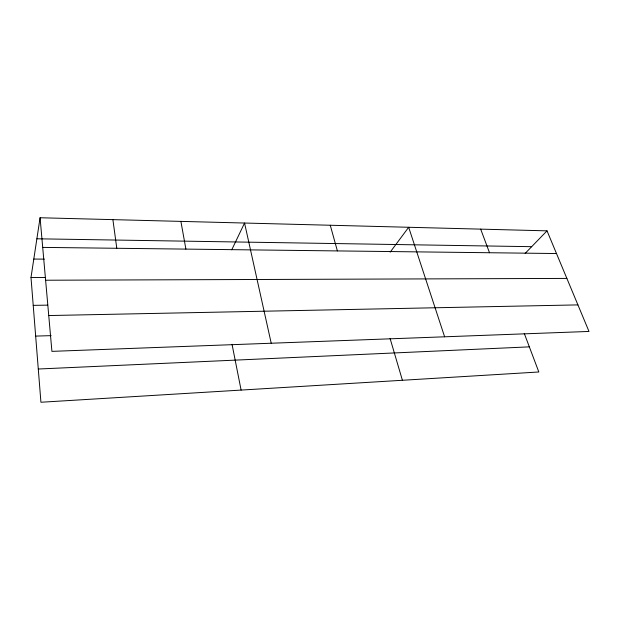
<?xml version="1.0" encoding="UTF-8"?>
<svg xmlns="http://www.w3.org/2000/svg" width="620" height="620" viewBox="0 0 620 620"><rect width="100%" height="100%" fill="white"/><g stroke="black" fill="none" stroke-linecap="round" stroke-linejoin="round"><path stroke-width="0.93" d="M524.264 333.405L538.827 371.985L40.928 402.248L31 277.497L40.075 217.752L547.026 230.849L589 331.444L51.917 351.362L40.075 217.752M231.748 249.821L244.551 223.037L271.219 343.232M390.181 252.154L408.673 227.276L444.618 336.8M525.14 253.417L547.026 230.849M38.285 369.016L529.341 346.859M35.666 336.094L51.142 335.637M48.74 315.549L577.918 304.893M33.217 305.358L47.686 305.141M45.609 280.232L566.874 278.411M31 277.497L45.446 277.466M33.798 259.067L44.4 259.129M42.703 247.396L556.489 253.534M36.874 238.793L531.673 246.683M480.678 229.137L489.513 252.735M390.073 338.419L402.403 380.277M330.266 225.254L337.388 250.922M232.035 344.309L241.103 390.081M180.893 221.394L185.899 249.108M112.894 219.635L116.792 248.287"/></g></svg>
